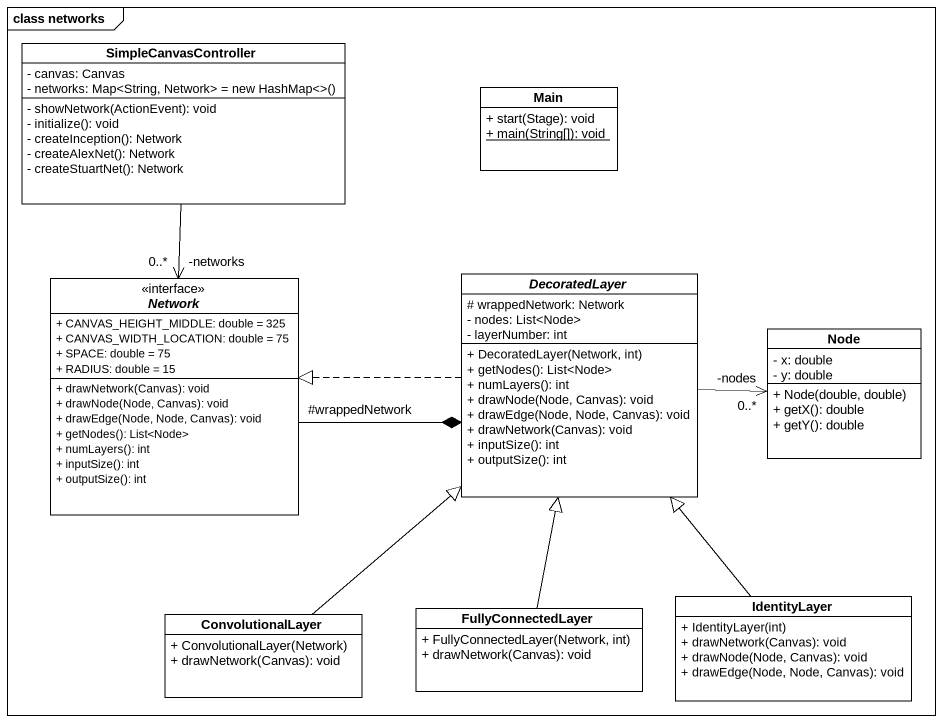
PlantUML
@startuml
mainframe class networks
hide circle
hide empty members
skinparam classAttributeIconSize 0
class SimpleCanvasController {
  - canvas: Canvas
  {field} - networks: Map<String, Network> = new HashMap<>()
  - showNetwork(ActionEvent): void
  - initialize(): void
  - createInception(): Network
  - createAlexNet(): Network
  - createStuartNet(): Network
}
class Main {
  + start(Stage): void
  {static} + main(String[]): void
}
interface "Network" as Network_ <<interface>> {
  + CANVAS_HEIGHT_MIDDLE: double = 325
  + CANVAS_WIDTH_LOCATION: double = 75
  + SPACE: double = 75
  + RADIUS: double = 15
  + drawNetwork(Canvas): void
  + drawNode(Node, Canvas): void
  + drawEdge(Node, Node, Canvas): void
  + getNodes(): List<Node>
  + numLayers(): int
  + inputSize(): int
  + outputSize(): int
}
abstract class DecoratedLayer {
  # wrappedNetwork: Network
  - nodes: List<Node>
  - layerNumber: int
  + DecoratedLayer(Network, int)
  + getNodes(): List<Node>
  + numLayers(): int
  + drawNode(Node, Canvas): void
  + drawEdge(Node, Node, Canvas): void
  + drawNetwork(Canvas): void
  + inputSize(): int
  + outputSize(): int
}
class "Node" as Node_ {
  - x: double
  - y: double
  + Node(double, double)
  + getX(): double
  + getY(): double
}
class ConvolutionalLayer {
  + ConvolutionalLayer(Network)
  + drawNetwork(Canvas): void
}
class FullyConnectedLayer {
  + FullyConnectedLayer(Network, int)
  + drawNetwork(Canvas): void
}
class IdentityLayer {
  + IdentityLayer(int)
  + drawNetwork(Canvas): void
  + drawNode(Node, Canvas): void
  + drawEdge(Node, Node, Canvas): void
}
SimpleCanvasController --> "-networks\n0..*" Network_
Network_ "#wrappedNetwork" -right-* DecoratedLayer
DecoratedLayer .left.|> Network_
DecoratedLayer -right-> "-nodes\n0..*" Node_
ConvolutionalLayer -up-|> DecoratedLayer
FullyConnectedLayer -up-|> DecoratedLayer
IdentityLayer -up-|> DecoratedLayer
@enduml
